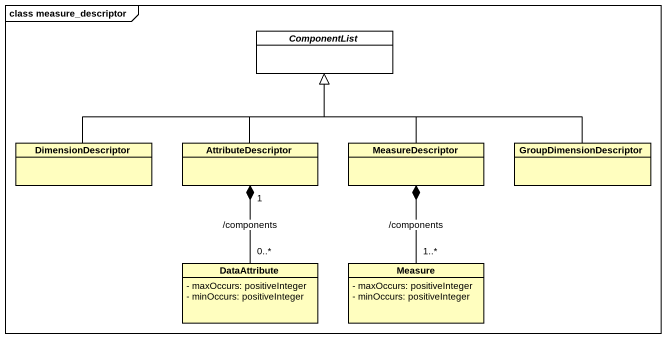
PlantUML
@startuml
mainframe class measure_descriptor
hide circle
hide empty members
skinparam classAttributeIconSize 0
abstract class ComponentList #FFFFFF
class DimensionDescriptor #FFFEBF
class AttributeDescriptor #FFFEBF
class MeasureDescriptor #FFFEBF
class GroupDimensionDescriptor #FFFEBF
class DataAttribute #FFFEBF {
  - maxOccurs: positiveInteger
  - minOccurs: positiveInteger
}
class Measure #FFFEBF {
  - maxOccurs: positiveInteger
  - minOccurs: positiveInteger
}
DimensionDescriptor -right-|> ComponentList
AttributeDescriptor -up-|> ComponentList
MeasureDescriptor -up-|> ComponentList
GroupDimensionDescriptor -left-|> ComponentList
DataAttribute "0..*" -up-* "1" AttributeDescriptor : /components
Measure "1..*" -up-* MeasureDescriptor : /components
@enduml
